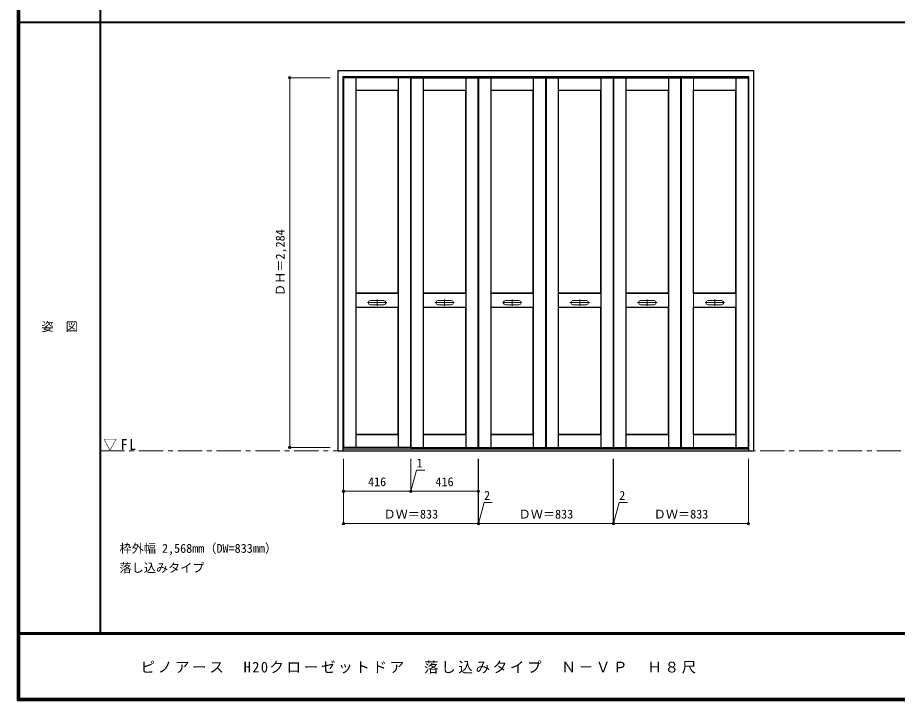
# Model space of a CAD drawing. Units: millimetres, scale not verified. Extents: x -6000 to 5700, y -4307 to 4260.
# Drawn here: x -6000 to -562, y -4205 to 12 of the extents above; entities that cross this region are included whole.
import ezdxf
from ezdxf.enums import TextEntityAlignment as Align

# ---------------------------------------------------------------- set-up
doc = ezdxf.new("R2010")
doc.units = ezdxf.units.MM
doc.header["$LTSCALE"] = 30
doc.header["$PDMODE"] = 32
doc.header["$PDSIZE"] = 15
doc.linetypes.add('CHAIN1', pattern=[8, 5, -1, 1, -1])
for name, color, linetype, lineweight in [('0-1_通り芯', 4, 'CHAIN1', 9), ('0-2_扉', 3, 'Continuous', 25), ('0-3_仕上げ', 7, 'Continuous', 18), ('0-4_枠', 3, 'Continuous', 25), ('0-B_寸法', 4, 'Continuous', 9), ('F-1_枠', 6, 'Continuous', 40)]:
    doc.layers.add(name, color=color, linetype=linetype, lineweight=lineweight)
doc.layers.add('0-A_文字', color=7, linetype='Continuous')
doc.layers.add('F-A_文字', color=7, linetype='Continuous')
doc.styles.add('ＭＳ ゴシック', font='')
doc.styles.get('ＭＳ ゴシック').set_extended_font_data('MS Gothic')

msp = doc.modelspace()

# ---------------------------------------------------------------- linework, layer by layer
at = {"layer": '0-1_通り芯'}
for p, q in [((-3777.74, -1728.5), (-3777.74, -1768.5)), ((-3360.74, -1728.5), (-3360.74, -1768.5)), ((-2942.74, -1728.5), (-2942.74, -1768.5)), ((-2525.74, -1728.5), (-2525.74, -1768.5)), ((-2107.74, -1728.5), (-2107.74, -1768.5)), ((-1690.74, -1728.5), (-1690.74, -1768.5)), ((-3717.74, -1748.5), (-3837.74, -1748.5)), ((-3300.74, -1748.5), (-3420.74, -1748.5)), ((-2882.74, -1748.5), (-3002.74, -1748.5)), ((-2465.74, -1748.5), (-2585.74, -1748.5)), ((-2047.74, -1748.5), (-2167.74, -1748.5)), ((-1630.74, -1748.5), (-1750.74, -1748.5))]:
    msp.add_line(p, q, dxfattribs=at)
at = {"layer": '0-1_通り芯', "color": 7, "lineweight": 18}
msp.add_line((-5490, -2663.5), (5700, -2663.5), dxfattribs=at)
at = {"layer": '0-2_扉'}
for p, q in [((-3985.74, -359), (-3985.74, -2643)), ((-3569.74, -359), (-3985.74, -359)), ((-3569.74, -359), (-3569.74, -2643)), ((-3568.74, -359), (-3568.74, -2643)), ((-3568.74, -359), (-3152.74, -359)), ((-3152.74, -359), (-3152.74, -2643)), ((-3150.74, -359), (-3150.74, -2643)), ((-3150.74, -359), (-2734.74, -359)), ((-2734.74, -359), (-2734.74, -2643)), ((-2733.74, -359), (-2733.74, -2643)), ((-2733.74, -359), (-2317.74, -359)), ((-2317.74, -359), (-2317.74, -2643)), ((-2315.74, -359), (-2315.74, -2643)), ((-2315.74, -359), (-1899.74, -359)), ((-1899.74, -359), (-1899.74, -2643)), ((-1898.74, -359), (-1482.74, -359)), ((-1898.74, -359), (-1898.74, -2643)), ((-1482.74, -359), (-1482.74, -2643)), ((-3569.74, -2643), (-3985.74, -2643)), ((-3568.74, -2643), (-3152.74, -2643)), ((-3150.74, -2643), (-2734.74, -2643)), ((-2733.74, -2643), (-2317.74, -2643)), ((-2315.74, -2643), (-1899.74, -2643)), ((-1898.74, -2643), (-1482.74, -2643))]:
    msp.add_line(p, q, dxfattribs=at)
at = {"layer": '0-3_仕上げ'}
for p, q in [((-3983.74, -2643), (-3983.74, -359)), ((-3910.24, -2643), (-3910.24, -359)), ((-3909.24, -438), (-3909.24, -359)), ((-3908.24, -437), (-3908.24, -359)), ((-3647.24, -437), (-3647.24, -359)), ((-3645.24, -2643), (-3645.24, -359)), ((-3571.74, -2643), (-3571.74, -359)), ((-3566.74, -2643), (-3566.74, -359)), ((-3493.24, -2643), (-3493.24, -359)), ((-3492.24, -438), (-3492.24, -359)), ((-3491.24, -437), (-3491.24, -359)), ((-3230.24, -437), (-3230.24, -359)), ((-3228.24, -2643), (-3228.24, -359)), ((-3154.74, -2643), (-3154.74, -359)), ((-3148.74, -2643), (-3148.74, -359)), ((-3075.24, -2643), (-3075.24, -359)), ((-3074.24, -438), (-3074.24, -359)), ((-3073.24, -437), (-3073.24, -359)), ((-2812.24, -437), (-2812.24, -359)), ((-2810.24, -2643), (-2810.24, -359)), ((-2736.74, -2643), (-2736.74, -359)), ((-2731.74, -2643), (-2731.74, -359)), ((-2658.24, -2643), (-2658.24, -359)), ((-2657.24, -438), (-2657.24, -359)), ((-2656.24, -437), (-2656.24, -359)), ((-2395.24, -437), (-2395.24, -359)), ((-2393.24, -2643), (-2393.24, -359)), ((-2319.74, -2643), (-2319.74, -359)), ((-2313.74, -2643), (-2313.74, -359)), ((-2240.24, -2643), (-2240.24, -359)), ((-2239.24, -438), (-2239.24, -359)), ((-2238.24, -437), (-2238.24, -359)), ((-1977.24, -437), (-1977.24, -359)), ((-1975.24, -2643), (-1975.24, -359)), ((-1901.74, -2643), (-1901.74, -359)), ((-1896.74, -2643), (-1896.74, -359)), ((-1823.24, -2643), (-1823.24, -359)), ((-1822.24, -438), (-1822.24, -359)), ((-1821.24, -437), (-1821.24, -359)), ((-1560.24, -437), (-1560.24, -359)), ((-1558.24, -2643), (-1558.24, -359)), ((-1484.74, -2643), (-1484.74, -359)), ((-3908.24, -437), (-3909.24, -438)), ((-3908.24, -439), (-3909.24, -438)), ((-3647.24, -437), (-3908.24, -437)), ((-3647.24, -437), (-3646.24, -438)), ((-3491.24, -437), (-3492.24, -438)), ((-3491.24, -439), (-3492.24, -438)), ((-3230.24, -437), (-3491.24, -437)), ((-3230.24, -437), (-3229.24, -438)), ((-3073.24, -437), (-3074.24, -438)), ((-3073.24, -439), (-3074.24, -438)), ((-2812.24, -437), (-3073.24, -437)), ((-2812.24, -437), (-2811.24, -438)), ((-2656.24, -437), (-2657.24, -438)), ((-2656.24, -439), (-2657.24, -438)), ((-2395.24, -437), (-2656.24, -437)), ((-2395.24, -437), (-2394.24, -438)), ((-2238.24, -437), (-2239.24, -438)), ((-2238.24, -439), (-2239.24, -438)), ((-1977.24, -437), (-2238.24, -437)), ((-1977.24, -437), (-1976.24, -438)), ((-1821.24, -437), (-1822.24, -438)), ((-1821.24, -439), (-1822.24, -438)), ((-1560.24, -437), (-1821.24, -437)), ((-1560.24, -437), (-1559.24, -438)), ((-3908.24, -1690), (-3909.24, -1691)), ((-3909.24, -1691), (-3909.24, -1777)), ((-3908.24, -1692), (-3909.24, -1691)), ((-3908.24, -1692), (-3908.24, -1776)), ((-3647.24, -1692), (-3908.24, -1692)), ((-3736.24, -1736), (-3819.24, -1736)), ((-3647.24, -1690), (-3646.24, -1691)), ((-3647.24, -1692), (-3646.24, -1691)), ((-3647.24, -1692), (-3647.24, -1776)), ((-3646.24, -1691), (-3646.24, -1777)), ((-3491.24, -1690), (-3492.24, -1691)), ((-3492.24, -1691), (-3492.24, -1777)), ((-3491.24, -1692), (-3492.24, -1691)), ((-3491.24, -1692), (-3491.24, -1776)), ((-3230.24, -1692), (-3491.24, -1692)), ((-3319.24, -1736), (-3402.24, -1736)), ((-3230.24, -1690), (-3229.24, -1691)), ((-3230.24, -1692), (-3229.24, -1691)), ((-3230.24, -1692), (-3230.24, -1776)), ((-3229.24, -1691), (-3229.24, -1777)), ((-3073.24, -1690), (-3074.24, -1691)), ((-3074.24, -1691), (-3074.24, -1777)), ((-3073.24, -1692), (-3074.24, -1691)), ((-3073.24, -1692), (-3073.24, -1776)), ((-2812.24, -1692), (-3073.24, -1692)), ((-2901.24, -1736), (-2984.24, -1736)), ((-2812.24, -1690), (-2811.24, -1691)), ((-2812.24, -1692), (-2811.24, -1691)), ((-2812.24, -1692), (-2812.24, -1776)), ((-2811.24, -1691), (-2811.24, -1777)), ((-2656.24, -1690), (-2657.24, -1691)), ((-2657.24, -1691), (-2657.24, -1777)), ((-2656.24, -1692), (-2657.24, -1691)), ((-2656.24, -1692), (-2656.24, -1776)), ((-2395.24, -1692), (-2656.24, -1692)), ((-2484.24, -1736), (-2567.24, -1736)), ((-2395.24, -1690), (-2394.24, -1691)), ((-2395.24, -1692), (-2394.24, -1691)), ((-2395.24, -1692), (-2395.24, -1776)), ((-2394.24, -1691), (-2394.24, -1777)), ((-2238.24, -1690), (-2239.24, -1691)), ((-2239.24, -1691), (-2239.24, -1777)), ((-2238.24, -1692), (-2239.24, -1691)), ((-2238.24, -1692), (-2238.24, -1776)), ((-1977.24, -1692), (-2238.24, -1692)), ((-2066.24, -1736), (-2149.24, -1736)), ((-1977.24, -1690), (-1976.24, -1691)), ((-1977.24, -1692), (-1976.24, -1691)), ((-1977.24, -1692), (-1977.24, -1776)), ((-1976.24, -1691), (-1976.24, -1777)), ((-1821.24, -1690), (-1822.24, -1691)), ((-1822.24, -1691), (-1822.24, -1777)), ((-1821.24, -1692), (-1822.24, -1691)), ((-1821.24, -1692), (-1821.24, -1776)), ((-1560.24, -1692), (-1821.24, -1692)), ((-1649.24, -1736), (-1732.24, -1736)), ((-1560.24, -1690), (-1559.24, -1691)), ((-1560.24, -1692), (-1559.24, -1691)), ((-1560.24, -1692), (-1560.24, -1776)), ((-1559.24, -1691), (-1559.24, -1777)), ((-3908.24, -1776), (-3909.24, -1777)), ((-3908.24, -1778), (-3909.24, -1777)), ((-3647.24, -1776), (-3908.24, -1776)), ((-3736.24, -1761), (-3819.24, -1761)), ((-3647.24, -1776), (-3646.24, -1777)), ((-3647.24, -1778), (-3646.24, -1777)), ((-3491.24, -1776), (-3492.24, -1777)), ((-3491.24, -1778), (-3492.24, -1777)), ((-3230.24, -1776), (-3491.24, -1776)), ((-3319.24, -1761), (-3402.24, -1761)), ((-3230.24, -1776), (-3229.24, -1777)), ((-3230.24, -1778), (-3229.24, -1777)), ((-3073.24, -1776), (-3074.24, -1777)), ((-3073.24, -1778), (-3074.24, -1777)), ((-2812.24, -1776), (-3073.24, -1776)), ((-2901.24, -1761), (-2984.24, -1761)), ((-2812.24, -1776), (-2811.24, -1777)), ((-2812.24, -1778), (-2811.24, -1777)), ((-2656.24, -1776), (-2657.24, -1777)), ((-2656.24, -1778), (-2657.24, -1777)), ((-2395.24, -1776), (-2656.24, -1776)), ((-2484.24, -1761), (-2567.24, -1761)), ((-2395.24, -1776), (-2394.24, -1777)), ((-2395.24, -1778), (-2394.24, -1777)), ((-2238.24, -1776), (-2239.24, -1777)), ((-2238.24, -1778), (-2239.24, -1777)), ((-1977.24, -1776), (-2238.24, -1776)), ((-2066.24, -1761), (-2149.24, -1761)), ((-1977.24, -1776), (-1976.24, -1777)), ((-1977.24, -1778), (-1976.24, -1777)), ((-1821.24, -1776), (-1822.24, -1777)), ((-1821.24, -1778), (-1822.24, -1777)), ((-1560.24, -1776), (-1821.24, -1776)), ((-1649.24, -1761), (-1732.24, -1761)), ((-1560.24, -1776), (-1559.24, -1777)), ((-1560.24, -1778), (-1559.24, -1777)), ((-3908.24, -2563), (-3909.24, -2564)), ((-3908.24, -2565), (-3908.24, -2643)), ((-3647.24, -2565), (-3908.24, -2565)), ((-3647.24, -2563), (-3646.24, -2564)), ((-3647.24, -2565), (-3646.24, -2564)), ((-3647.24, -2565), (-3647.24, -2643)), ((-3646.24, -2564), (-3646.24, -2643)), ((-3491.24, -2563), (-3492.24, -2564)), ((-3491.24, -2565), (-3491.24, -2643)), ((-3230.24, -2565), (-3491.24, -2565)), ((-3230.24, -2563), (-3229.24, -2564)), ((-3230.24, -2565), (-3229.24, -2564)), ((-3230.24, -2565), (-3230.24, -2643)), ((-3229.24, -2564), (-3229.24, -2643)), ((-3073.24, -2563), (-3074.24, -2564)), ((-3073.24, -2565), (-3073.24, -2643)), ((-2812.24, -2565), (-3073.24, -2565)), ((-2812.24, -2563), (-2811.24, -2564)), ((-2812.24, -2565), (-2811.24, -2564)), ((-2812.24, -2565), (-2812.24, -2643)), ((-2811.24, -2564), (-2811.24, -2643)), ((-2656.24, -2563), (-2657.24, -2564)), ((-2656.24, -2565), (-2656.24, -2643)), ((-2395.24, -2565), (-2656.24, -2565)), ((-2395.24, -2563), (-2394.24, -2564)), ((-2395.24, -2565), (-2394.24, -2564)), ((-2395.24, -2565), (-2395.24, -2643)), ((-2394.24, -2564), (-2394.24, -2643)), ((-2238.24, -2563), (-2239.24, -2564)), ((-2238.24, -2565), (-2238.24, -2643)), ((-1977.24, -2565), (-2238.24, -2565)), ((-1977.24, -2563), (-1976.24, -2564)), ((-1977.24, -2565), (-1976.24, -2564)), ((-1977.24, -2565), (-1977.24, -2643)), ((-1976.24, -2564), (-1976.24, -2643)), ((-1821.24, -2563), (-1822.24, -2564)), ((-1821.24, -2565), (-1821.24, -2643)), ((-1560.24, -2565), (-1821.24, -2565)), ((-1560.24, -2563), (-1559.24, -2564)), ((-1560.24, -2565), (-1559.24, -2564)), ((-1560.24, -2565), (-1560.24, -2643)), ((-1559.24, -2564), (-1559.24, -2643))]:
    msp.add_line(p, q, dxfattribs=at)
at = {"layer": '0-3_仕上げ', "color": 3, "lineweight": 25}
for p, q in [((-3908.24, -1690), (-3908.24, -439)), ((-3647.24, -439), (-3908.24, -439)), ((-3647.24, -1690), (-3647.24, -439)), ((-3491.24, -1690), (-3491.24, -439)), ((-3230.24, -439), (-3491.24, -439)), ((-3230.24, -1690), (-3230.24, -439)), ((-3073.24, -1690), (-3073.24, -439)), ((-2812.24, -439), (-3073.24, -439)), ((-2812.24, -1690), (-2812.24, -439)), ((-2656.24, -1690), (-2656.24, -439)), ((-2395.24, -439), (-2656.24, -439)), ((-2395.24, -1690), (-2395.24, -439)), ((-2238.24, -1690), (-2238.24, -439)), ((-1977.24, -439), (-2238.24, -439)), ((-1977.24, -1690), (-1977.24, -439)), ((-1821.24, -1690), (-1821.24, -439)), ((-1560.24, -439), (-1821.24, -439)), ((-1560.24, -1690), (-1560.24, -439)), ((-3647.24, -1690), (-3908.24, -1690)), ((-3230.24, -1690), (-3491.24, -1690)), ((-2812.24, -1690), (-3073.24, -1690)), ((-2395.24, -1690), (-2656.24, -1690)), ((-1977.24, -1690), (-2238.24, -1690)), ((-1560.24, -1690), (-1821.24, -1690)), ((-3908.24, -2563), (-3908.24, -1778)), ((-3647.24, -1778), (-3908.24, -1778)), ((-3647.24, -2563), (-3647.24, -1778)), ((-3491.24, -2563), (-3491.24, -1778)), ((-3230.24, -1778), (-3491.24, -1778)), ((-3230.24, -2563), (-3230.24, -1778)), ((-3073.24, -2563), (-3073.24, -1778)), ((-2812.24, -1778), (-3073.24, -1778)), ((-2812.24, -2563), (-2812.24, -1778)), ((-2656.24, -2563), (-2656.24, -1778)), ((-2395.24, -1778), (-2656.24, -1778)), ((-2395.24, -2563), (-2395.24, -1778)), ((-2238.24, -2563), (-2238.24, -1778)), ((-1977.24, -1778), (-2238.24, -1778)), ((-1977.24, -2563), (-1977.24, -1778)), ((-1821.24, -2563), (-1821.24, -1778)), ((-1560.24, -1778), (-1821.24, -1778)), ((-1560.24, -2563), (-1560.24, -1778)), ((-3647.24, -2563), (-3908.24, -2563)), ((-3230.24, -2563), (-3491.24, -2563)), ((-2812.24, -2563), (-3073.24, -2563)), ((-2395.24, -2563), (-2656.24, -2563)), ((-1977.24, -2563), (-2238.24, -2563)), ((-1560.24, -2563), (-1821.24, -2563))]:
    msp.add_line(p, q, dxfattribs=at)
at = {"layer": '0-3_仕上げ'}
for points in [[(-3647.24, -439), (-3646.24, -438), (-3646.24, -359)], [(-3230.24, -439), (-3229.24, -438), (-3229.24, -359)], [(-2812.24, -439), (-2811.24, -438), (-2811.24, -359)], [(-2395.24, -439), (-2394.24, -438), (-2394.24, -359)], [(-1977.24, -439), (-1976.24, -438), (-1976.24, -359)], [(-1560.24, -439), (-1559.24, -438), (-1559.24, -359)], [(-3908.24, -2565), (-3909.24, -2564), (-3909.24, -2643)], [(-3491.24, -2565), (-3492.24, -2564), (-3492.24, -2643)], [(-3073.24, -2565), (-3074.24, -2564), (-3074.24, -2643)], [(-2656.24, -2565), (-2657.24, -2564), (-2657.24, -2643)], [(-2238.24, -2565), (-2239.24, -2564), (-2239.24, -2643)], [(-1821.24, -2565), (-1822.24, -2564), (-1822.24, -2643)]]:
    msp.add_lwpolyline(points, dxfattribs=at)
for centre, start, end in [((-3819.24, -1748.5), 90, 180), ((-3736.24, -1748.5), 0, 90), ((-3402.24, -1748.5), 90, 180), ((-3319.24, -1748.5), 0, 90), ((-2984.24, -1748.5), 90, 180), ((-2901.24, -1748.5), 0, 90), ((-2567.24, -1748.5), 90, 180), ((-2484.24, -1748.5), 0, 90), ((-2149.24, -1748.5), 90, 180), ((-2066.24, -1748.5), 0, 90), ((-1732.24, -1748.5), 90, 180), ((-1649.24, -1748.5), 0, 90), ((-3819.24, -1748.5), 180, 270), ((-3736.24, -1748.5), 270, 0), ((-3402.24, -1748.5), 180, 270), ((-3319.24, -1748.5), 270, 0), ((-2984.24, -1748.5), 180, 270), ((-2901.24, -1748.5), 270, 0), ((-2567.24, -1748.5), 180, 270), ((-2484.24, -1748.5), 270, 0), ((-2149.24, -1748.5), 180, 270), ((-2066.24, -1748.5), 270, 0), ((-1732.24, -1748.5), 180, 270), ((-1649.24, -1748.5), 270, 0)]:
    msp.add_arc(centre, 12.5, start, end, dxfattribs=at)
at = {"layer": '0-4_枠'}
for p, q in [((-4018.24, -315.5), (-1450.24, -315.5)), ((-4018.24, -2663.5), (-4018.24, -315.5)), ((-1450.24, -2663.5), (-1450.24, -315.5)), ((-3988.24, -351.5), (-1480.24, -351.5)), ((-3988.24, -2663.5), (-3988.24, -351.5)), ((-1480.24, -2663.5), (-1480.24, -351.5)), ((-4018.24, -2663.5), (-1450.24, -2663.5)), ((-3988.24, -2651.5), (-1480.24, -2651.5))]:
    msp.add_line(p, q, dxfattribs=at)
at = {"layer": '0-B_寸法'}
for p, q in [((-4318.24, -359), (-4068.24, -359)), ((-4318.24, -359), (-4318.24, -2643)), ((-4318.24, -2643), (-4068.24, -2643)), ((-3985.74, -3113.5), (-3985.74, -2713.5)), ((-3569.74, -2913.5), (-3569.74, -2713.5)), ((-3568.74, -2913.5), (-3568.74, -2713.5)), ((-3152.74, -3113.5), (-3152.74, -2713.5)), ((-3150.74, -3113.5), (-3150.74, -2713.5)), ((-2317.74, -3113.5), (-2317.74, -2713.5)), ((-2315.74, -3113.5), (-2315.74, -2713.5)), ((-1482.74, -3113.5), (-1482.74, -2713.5)), ((-3569.24, -2913.5), (-3534.29, -2783.07)), ((-3534.29, -2783.07), (-3483.5, -2783.07)), ((-3985.74, -2913.5), (-3569.74, -2913.5)), ((-3569.74, -2913.5), (-3568.74, -2913.5)), ((-3568.74, -2913.5), (-3152.74, -2913.5)), ((-3151.74, -3113.5), (-3116.79, -2983.07)), ((-3116.79, -2983.07), (-3066, -2983.07)), ((-2316.74, -3113.5), (-2281.79, -2983.07)), ((-2281.79, -2983.07), (-2231, -2983.07)), ((-3985.74, -3113.5), (-3152.74, -3113.5)), ((-3152.74, -3113.5), (-3150.74, -3113.5)), ((-3150.74, -3113.5), (-2317.74, -3113.5)), ((-2317.74, -3113.5), (-2315.74, -3113.5)), ((-2315.74, -3113.5), (-1482.74, -3113.5))]:
    msp.add_line(p, q, dxfattribs=at)
at = {"layer": '0-B_寸法', "color": 7}
for p in [(-4318.24, -359), (-4318.24, -2643), (-3985.74, -2913.5), (-3569.74, -2913.5), (-3568.74, -2913.5), (-3152.74, -2913.5), (-3985.74, -3113.5), (-3152.74, -3113.5), (-3150.74, -3113.5), (-2317.74, -3113.5), (-2315.74, -3113.5), (-1482.74, -3113.5)]:
    msp.add_point(p, dxfattribs=at)
at = {"layer": 'F-1_枠'}
for p, q in [((-6000, 4175), (-6000, -4205)), ((-5995, 4175), (-5995, -4205)), ((-5990, 4175), (-5990, -4205)), ((-5490, 4175), (-5490, -3790)), ((-6000, -15.5), (5700, -15.5)), ((5700, -3790), (-6000, -3790)), ((5700, -3795), (-6000, -3795)), ((5700, -4195), (-6000, -4195)), ((5700, -4200), (-6000, -4200)), ((5700, -4205), (-6000, -4205))]:
    msp.add_line(p, q, dxfattribs=at)

# ---------------------------------------------------------------- texts
at = {"layer": '0-A_文字', "style": 'ＭＳ ゴシック'}
for s, p in [('枠外幅 2,568mm（DW=833mm）', (-5370, -3310)), ('落し込みタイプ', (-5370, -3430))]:
    msp.add_text(s, height=54.99, dxfattribs=at).set_placement(p, align=Align.BOTTOM_LEFT)
at = {"layer": '0-A_文字', "insert": (-5471.25, -2663.5), "char_height": 65.98, "attachment_point": 7, "style": 'ＭＳ ゴシック'}
msp.add_mtext('\\T1.26;\\W0.95;▽FL', dxfattribs=at)
at = {"layer": '0-B_寸法', "color": 7, "style": 'ＭＳ ゴシック'}
msp.add_text('ＤＨ＝2,284', height=54.99, rotation=90, dxfattribs=at).set_placement((-4333.24, -1707.25), align=Align.BOTTOM_LEFT)
for s, p in [('1', (-3534.29, -2783.07)), ('416', (-3833.99, -2898.5)), ('416', (-3416.99, -2898.5)), ('2', (-3116.79, -2983.07)), ('2', (-2281.79, -2983.07)), ('ＤＷ＝833', (-3737.99, -3098.5)), ('ＤＷ＝833', (-2902.99, -3098.5)), ('ＤＷ＝833', (-2067.99, -3098.5))]:
    msp.add_text(s, height=54.99, dxfattribs=at).set_placement(p, align=Align.BOTTOM_LEFT)
at = {"layer": 'F-A_文字', "style": 'ＭＳ ゴシック'}
msp.add_text('姿\u3000図', height=54.99, dxfattribs=at).set_placement((-5852.5, -1940.25), align=Align.BOTTOM_LEFT)
at = {"layer": 'F-A_文字', "insert": (-5240, -4040), "char_height": 65.98, "attachment_point": 7, "style": 'ＭＳ ゴシック'}
msp.add_mtext('\\T1.18;ピノアース\u3000H20クローゼットドア\u3000落し込みタイプ\u3000Ｎ－ＶＰ\u3000Ｈ８尺', dxfattribs=at)

doc.saveas('drawing.dxf')
